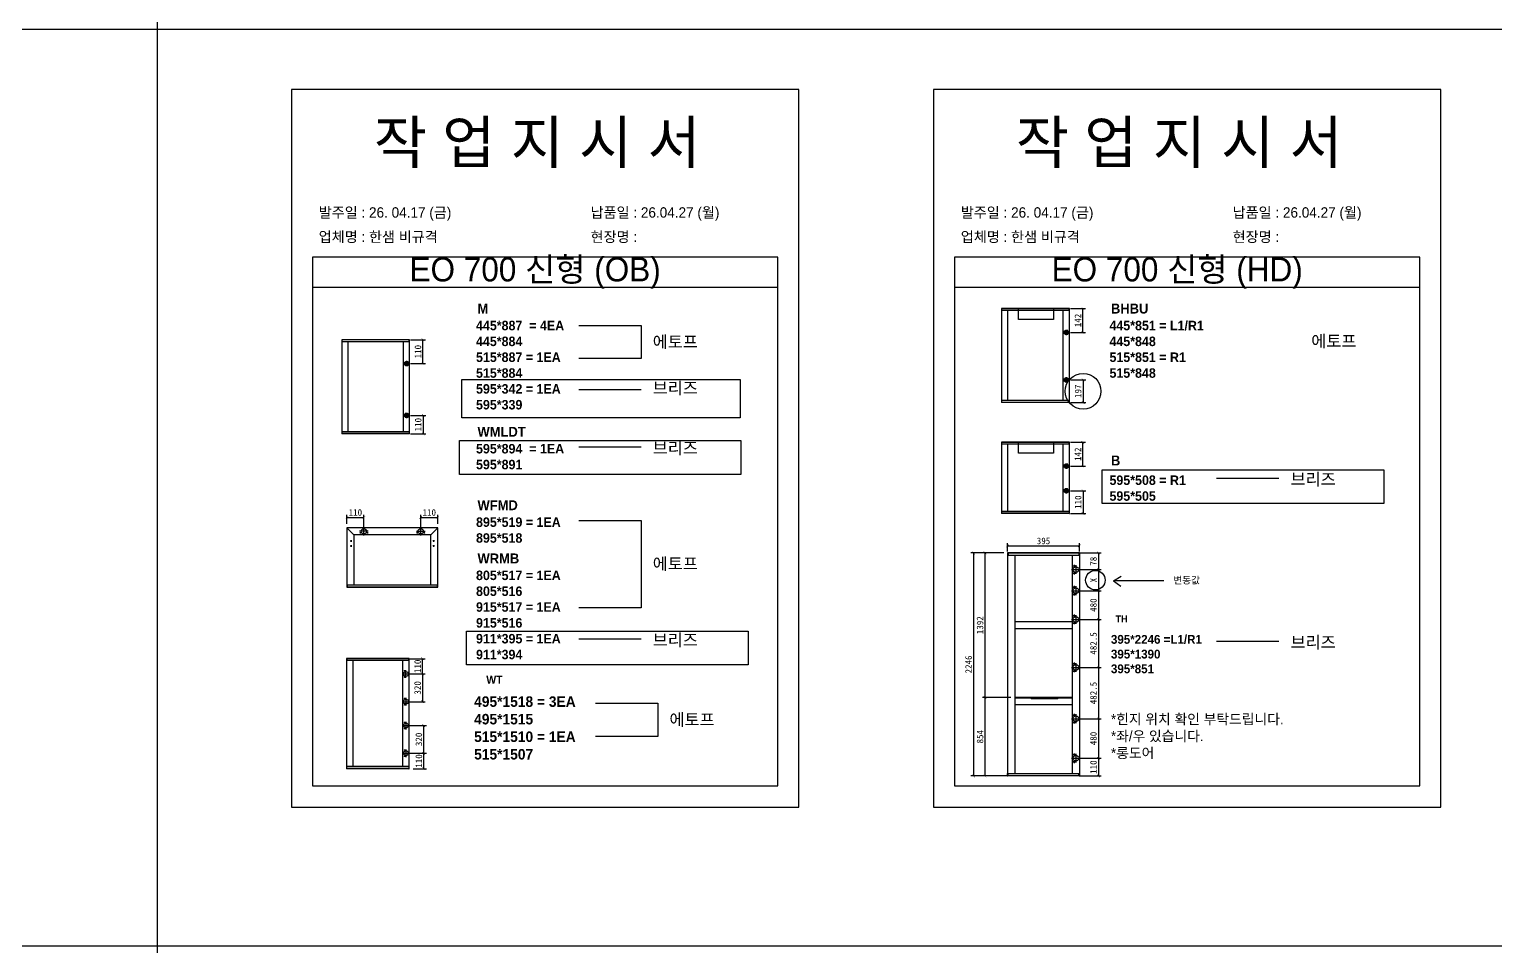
# Model space of a CAD drawing. Header units: millimetres. Extents: x -44117 to 256353, y -2095463 to 65325.
# Drawn here: x 109814 to 115368, y -881204 to -877730 of the extents above; entities that cross this region are included whole.
import ezdxf

# ---------------------------------------------------------------- set-up
doc = ezdxf.new("R2010")
doc.units = ezdxf.units.MM
doc.header["$LTSCALE"] = 10
doc.linetypes.add('CENTER', pattern=[50.8, 31.75, -6.35, 6.35, -6.35])
doc.linetypes.add('HIDDEN', pattern=[9.525, 6.35, -3.175])
doc.layers.add('CENTER', color=4, linetype='CENTER')
doc.layers.add('HIDDEN', color=3, linetype='HIDDEN')
doc.layers.add('Layer1', color=7, linetype='Continuous', lineweight=70)
doc.styles.add('MtX_Gulim', font='')
doc.styles.get('MtX_Gulim').set_extended_font_data('Gulim', bold=True)
doc.dimstyles.new('ISO-25', dxfattribs={"dimtxt": 2.5, "dimasz": 2.5, "dimexe": 1, "dimexo": 1, "dimtad": 1, "dimtxsty": 'Standard', "dimblk": 'ARCHTICK', "dimcen": 2.5, "dimadec": 0, "dimazin": 0, "dimtfac": 1, "dimtmove": 0, "dimatfit": 3, "dimfxl": 0, "dimarcsym": 0})

# ---------------------------------------------------------------- blocks, each defined once
blk = doc.blocks.new('_ArchTick')
at = {"color": 0, "linetype": 'ByBlock', "const_width": 0.15}
blk.add_lwpolyline([(-0.5, -0.5), (0.5, 0.5)], dxfattribs=at)
blk = doc.blocks.new('*D5795')
at = {"color": 0, "lineweight": -2}
for p, q in [((111259.1, -878907.1), (111316.2, -878907.1)), ((111306.2, -878997.7), (111306.2, -878907.1)), ((111259.1, -878997.7), (111316.2, -878997.7))]:
    blk.add_line(p, q, dxfattribs=at)
at = {"layer": 'Defpoints', "color": 0}
for p in [(111244.1, -878907.1), (111306.2, -878907.1), (111244.1, -878997.7)]:
    blk.add_point(p, dxfattribs=at)
at = {"color": 0, "lineweight": -2, "xscale": 10, "yscale": 10, "zscale": 10}
for p, rotation in [((111306.2, -878907.1), 90), ((111306.2, -878997.7), 270)]:
    blk.add_blockref('_ArchTick', p, dxfattribs=dict(at, rotation=rotation))
at = {"color": 0, "insert": (111287.5, -878952.4), "char_height": 25, "attachment_point": 5, "rotation": 90}
blk.add_mtext('110', dxfattribs=at)
blk = doc.blocks.new('*D5796')
at = {"color": 0, "lineweight": -2}
for p, q in [((111259.1, -879194.2), (111317.2, -879194.2)), ((111307.2, -879194.2), (111307.2, -879263.9)), ((111259.1, -879263.9), (111317.2, -879263.9))]:
    blk.add_line(p, q, dxfattribs=at)
at = {"layer": 'Defpoints', "color": 0}
for p in [(111244.1, -879194.2), (111244.1, -879263.9), (111307.2, -879263.9)]:
    blk.add_point(p, dxfattribs=at)
at = {"color": 0, "lineweight": -2, "xscale": 10, "yscale": 10, "zscale": 10}
for p, rotation in [((111307.2, -879194.2), 90), ((111307.2, -879263.9), 270)]:
    blk.add_blockref('_ArchTick', p, dxfattribs=dict(at, rotation=rotation))
at = {"color": 0, "insert": (111288.4, -879229.1), "char_height": 25, "attachment_point": 5, "rotation": 90}
blk.add_mtext('110', dxfattribs=at)
blk = doc.blocks.new('*D5797')
at = {"color": 0, "lineweight": -2}
for p, q in [((111018, -879605.6), (111018, -879571)), ((111018, -879581), (111082.5, -879581)), ((111082.5, -879618.3), (111082.5, -879571))]:
    blk.add_line(p, q, dxfattribs=at)
at = {"layer": 'Defpoints', "color": 0}
for p in [(111082.5, -879581), (111018, -879620.6), (111082.5, -879633.3)]:
    blk.add_point(p, dxfattribs=at)
at = {"color": 0, "lineweight": -2, "xscale": 10, "yscale": 10, "zscale": 10, "rotation": 180}
blk.add_blockref('_ArchTick', (111018, -879581), dxfattribs=at)
at = {"color": 0, "lineweight": -2, "xscale": 10, "yscale": 10, "zscale": 10}
blk.add_blockref('_ArchTick', (111082.5, -879581), dxfattribs=at)
at = {"color": 0, "insert": (111050.2, -879562.3), "char_height": 25, "attachment_point": 5}
blk.add_mtext('110', dxfattribs=at)
blk = doc.blocks.new('*D5798')
at = {"color": 0, "lineweight": -2}
for p, q in [((111298, -879618.3), (111298, -879571)), ((111298, -879581), (111362.6, -879581)), ((111362.6, -879605.6), (111362.6, -879571))]:
    blk.add_line(p, q, dxfattribs=at)
at = {"layer": 'Defpoints', "color": 0}
for p in [(111362.6, -879581), (111298, -879633.3), (111362.6, -879620.6)]:
    blk.add_point(p, dxfattribs=at)
at = {"color": 0, "lineweight": -2, "xscale": 10, "yscale": 10, "zscale": 10, "rotation": 180}
blk.add_blockref('_ArchTick', (111298, -879581), dxfattribs=at)
at = {"color": 0, "lineweight": -2, "xscale": 10, "yscale": 10, "zscale": 10}
blk.add_blockref('_ArchTick', (111362.6, -879581), dxfattribs=at)
at = {"color": 0, "insert": (111330.3, -879562.3), "char_height": 25, "attachment_point": 5}
blk.add_mtext('110', dxfattribs=at)
blk = doc.blocks.new('*D5799')
at = {"color": 0, "lineweight": -2}
for p, q in [((111256.9, -880116.4), (111314.9, -880116.4)), ((111304.9, -880174.2), (111304.9, -880116.4)), ((111256.9, -880174.2), (111314.9, -880174.2))]:
    blk.add_line(p, q, dxfattribs=at)
at = {"layer": 'Defpoints', "color": 0}
for p in [(111241.9, -880116.4), (111304.9, -880116.4), (111241.9, -880174.2)]:
    blk.add_point(p, dxfattribs=at)
at = {"color": 0, "lineweight": -2, "xscale": 10, "yscale": 10, "zscale": 10}
for p, rotation in [((111304.9, -880116.4), 90), ((111304.9, -880174.2), 270)]:
    blk.add_blockref('_ArchTick', p, dxfattribs=dict(at, rotation=rotation))
at = {"color": 0, "insert": (111286.1, -880145.3), "char_height": 25, "attachment_point": 5, "rotation": 90}
blk.add_mtext('110', dxfattribs=at)
blk = doc.blocks.new('*D5800')
at = {"color": 0, "lineweight": -2}
for p, q in [((111256.9, -880474.8), (111319.4, -880474.8)), ((111309.4, -880533.3), (111309.4, -880474.8)), ((111268.6, -880533.3), (111319.4, -880533.3))]:
    blk.add_line(p, q, dxfattribs=at)
at = {"layer": 'Defpoints', "color": 0}
for p in [(111241.9, -880474.8), (111309.4, -880474.8), (111253.6, -880533.3)]:
    blk.add_point(p, dxfattribs=at)
at = {"color": 0, "lineweight": -2, "xscale": 10, "yscale": 10, "zscale": 10}
for p, rotation in [((111309.4, -880474.8), 90), ((111309.4, -880533.3), 270)]:
    blk.add_blockref('_ArchTick', p, dxfattribs=dict(at, rotation=rotation))
at = {"color": 0, "insert": (111290.7, -880504.1), "char_height": 25, "attachment_point": 5, "rotation": 90}
blk.add_mtext('110', dxfattribs=at)
blk = doc.blocks.new('*D5801')
at = {"color": 0, "lineweight": -2}
for p, q in [((111256.9, -880369.6), (111319.4, -880369.6)), ((111309.4, -880474.8), (111309.4, -880369.6)), ((111256.9, -880474.8), (111319.4, -880474.8))]:
    blk.add_line(p, q, dxfattribs=at)
at = {"layer": 'Defpoints', "color": 0}
for p in [(111241.9, -880369.6), (111309.4, -880369.6), (111241.9, -880474.8)]:
    blk.add_point(p, dxfattribs=at)
at = {"color": 0, "lineweight": -2, "xscale": 10, "yscale": 10, "zscale": 10}
for p, rotation in [((111309.4, -880369.6), 90), ((111309.4, -880474.8), 270)]:
    blk.add_blockref('_ArchTick', p, dxfattribs=dict(at, rotation=rotation))
at = {"color": 0, "insert": (111290.7, -880422.2), "char_height": 25, "attachment_point": 5, "rotation": 90}
blk.add_mtext('320', dxfattribs=at)
blk = doc.blocks.new('*D5802')
at = {"color": 0, "lineweight": -2}
for p, q in [((111256.9, -880174.2), (111314.9, -880174.2)), ((111304.9, -880174.2), (111304.9, -880279.4)), ((111256.9, -880279.4), (111314.9, -880279.4))]:
    blk.add_line(p, q, dxfattribs=at)
at = {"layer": 'Defpoints', "color": 0}
for p in [(111241.9, -880174.2), (111241.9, -880279.4), (111304.9, -880279.4)]:
    blk.add_point(p, dxfattribs=at)
at = {"color": 0, "lineweight": -2, "xscale": 10, "yscale": 10, "zscale": 10}
for p, rotation in [((111304.9, -880174.2), 90), ((111304.9, -880279.4), 270)]:
    blk.add_blockref('_ArchTick', p, dxfattribs=dict(at, rotation=rotation))
at = {"color": 0, "insert": (111286.1, -880226.8), "char_height": 25, "attachment_point": 5, "rotation": 90}
blk.add_mtext('320', dxfattribs=at)
blk = doc.blocks.new('*D5803')
at = {"color": 0, "lineweight": -2}
for p, q in [((113760, -878788.9), (113817.2, -878788.9)), ((113807.2, -878879.4), (113807.2, -878788.9)), ((113760, -878879.4), (113817.2, -878879.4))]:
    blk.add_line(p, q, dxfattribs=at)
at = {"layer": 'Defpoints', "color": 0}
for p in [(113745, -878788.9), (113807.2, -878788.9), (113745, -878879.4)]:
    blk.add_point(p, dxfattribs=at)
at = {"color": 0, "lineweight": -2, "xscale": 10, "yscale": 10, "zscale": 10}
for p, rotation in [((113807.2, -878788.9), 90), ((113807.2, -878879.4), 270)]:
    blk.add_blockref('_ArchTick', p, dxfattribs=dict(at, rotation=rotation))
at = {"color": 0, "insert": (113788.4, -878834.1), "char_height": 25, "attachment_point": 5, "rotation": 90}
blk.add_mtext('142', dxfattribs=at)
blk = doc.blocks.new('*D5804')
at = {"color": 0, "lineweight": -2}
for p, q in [((113760, -879059.4), (113818.2, -879059.4)), ((113808.2, -879059.4), (113808.2, -879145.6)), ((113760, -879145.6), (113818.2, -879145.6))]:
    blk.add_line(p, q, dxfattribs=at)
at = {"layer": 'Defpoints', "color": 0}
for p in [(113745, -879059.4), (113745, -879145.6), (113808.2, -879145.6)]:
    blk.add_point(p, dxfattribs=at)
at = {"color": 0, "lineweight": -2, "xscale": 10, "yscale": 10, "zscale": 10}
for p, rotation in [((113808.2, -879059.4), 90), ((113808.2, -879145.6), 270)]:
    blk.add_blockref('_ArchTick', p, dxfattribs=dict(at, rotation=rotation))
at = {"color": 0, "insert": (113789.4, -879102.5), "char_height": 25, "attachment_point": 5, "rotation": 90}
blk.add_mtext('197', dxfattribs=at)
blk = doc.blocks.new('*D5805')
at = {"color": 0, "lineweight": -2}
for p, q in [((113760, -879295.8), (113817.2, -879295.8)), ((113807.2, -879386.4), (113807.2, -879295.8)), ((113760, -879386.4), (113817.2, -879386.4))]:
    blk.add_line(p, q, dxfattribs=at)
at = {"layer": 'Defpoints', "color": 0}
for p in [(113745, -879295.8), (113807.2, -879295.8), (113745, -879386.4)]:
    blk.add_point(p, dxfattribs=at)
at = {"color": 0, "lineweight": -2, "xscale": 10, "yscale": 10, "zscale": 10}
for p, rotation in [((113807.2, -879295.8), 90), ((113807.2, -879386.4), 270)]:
    blk.add_blockref('_ArchTick', p, dxfattribs=dict(at, rotation=rotation))
at = {"color": 0, "insert": (113788.4, -879341.1), "char_height": 25, "attachment_point": 5, "rotation": 90}
blk.add_mtext('142', dxfattribs=at)
blk = doc.blocks.new('*D5806')
at = {"color": 0, "lineweight": -2}
for p, q in [((113760, -879479.7), (113818.2, -879479.7)), ((113808.2, -879479.7), (113808.2, -879565.9)), ((113760, -879565.9), (113818.2, -879565.9))]:
    blk.add_line(p, q, dxfattribs=at)
at = {"layer": 'Defpoints', "color": 0}
for p in [(113745, -879479.7), (113745, -879565.9), (113808.2, -879565.9)]:
    blk.add_point(p, dxfattribs=at)
at = {"color": 0, "lineweight": -2, "xscale": 10, "yscale": 10, "zscale": 10}
for p, rotation in [((113808.2, -879479.7), 90), ((113808.2, -879565.9), 270)]:
    blk.add_blockref('_ArchTick', p, dxfattribs=dict(at, rotation=rotation))
at = {"color": 0, "insert": (113789.4, -879522.8), "char_height": 25, "attachment_point": 5, "rotation": 90}
blk.add_mtext('110', dxfattribs=at)
blk = doc.blocks.new('*D5807')
at = {"color": 0, "lineweight": -2}
for p, q in [((113795.6, -879715.3), (113876.2, -879715.3)), ((113866.2, -879715.3), (113866.2, -879778.6)), ((113795.6, -879778.6), (113876.2, -879778.6))]:
    blk.add_line(p, q, dxfattribs=at)
at = {"layer": 'Defpoints', "color": 0}
for p in [(113780.6, -879715.3), (113780.6, -879778.6), (113866.2, -879778.6)]:
    blk.add_point(p, dxfattribs=at)
at = {"color": 0, "lineweight": -2, "xscale": 10, "yscale": 10, "zscale": 10}
for p, rotation in [((113866.2, -879715.3), 90), ((113866.2, -879778.6), 270)]:
    blk.add_blockref('_ArchTick', p, dxfattribs=dict(at, rotation=rotation))
at = {"color": 0, "insert": (113847.5, -879746.9), "char_height": 25, "attachment_point": 5, "rotation": 90}
blk.add_mtext('78', dxfattribs=at)
blk = doc.blocks.new('*D5808')
at = {"color": 0, "lineweight": -2}
for p, q in [((113534.7, -880263.2), (113426.3, -880263.2)), ((113436.3, -880263.2), (113436.3, -880560.9)), ((113534.7, -880560.9), (113426.3, -880560.9))]:
    blk.add_line(p, q, dxfattribs=at)
at = {"layer": 'Defpoints', "color": 0}
for p in [(113549.7, -880263.2), (113436.3, -880560.9), (113549.7, -880560.9)]:
    blk.add_point(p, dxfattribs=at)
at = {"color": 0, "lineweight": -2, "xscale": 10, "yscale": 10, "zscale": 10}
for p, rotation in [((113436.3, -880263.2), 90), ((113436.3, -880560.9), 270)]:
    blk.add_blockref('_ArchTick', p, dxfattribs=dict(at, rotation=rotation))
at = {"color": 0, "insert": (113417.6, -880412.1), "char_height": 25, "attachment_point": 5, "rotation": 90}
blk.add_mtext('854', dxfattribs=at)
blk = doc.blocks.new('*D5809')
at = {"color": 0, "lineweight": -2}
for p, q in [((113795.6, -880493.7), (113876.2, -880493.7)), ((113866.2, -880493.7), (113866.2, -880560.9)), ((113795.6, -880560.9), (113876.2, -880560.9))]:
    blk.add_line(p, q, dxfattribs=at)
at = {"layer": 'Defpoints', "color": 0}
for p in [(113780.6, -880493.7), (113780.6, -880560.9), (113866.2, -880560.9)]:
    blk.add_point(p, dxfattribs=at)
at = {"color": 0, "lineweight": -2, "xscale": 10, "yscale": 10, "zscale": 10}
for p, rotation in [((113866.2, -880493.7), 90), ((113866.2, -880560.9), 270)]:
    blk.add_blockref('_ArchTick', p, dxfattribs=dict(at, rotation=rotation))
at = {"color": 0, "insert": (113847.5, -880527.3), "char_height": 25, "attachment_point": 5, "rotation": 90}
blk.add_mtext('110', dxfattribs=at)
blk = doc.blocks.new('*D5810')
at = {"color": 0, "lineweight": -2}
for p, q in [((113507.5, -879715.3), (113426.3, -879715.3)), ((113436.3, -879715.3), (113436.3, -880263.2)), ((113534.7, -880263.2), (113426.3, -880263.2))]:
    blk.add_line(p, q, dxfattribs=at)
at = {"layer": 'Defpoints', "color": 0}
for p in [(113522.5, -879715.3), (113436.3, -880263.2), (113549.7, -880263.2)]:
    blk.add_point(p, dxfattribs=at)
at = {"color": 0, "lineweight": -2, "xscale": 10, "yscale": 10, "zscale": 10}
for p, rotation in [((113436.3, -879715.3), 90), ((113436.3, -880263.2), 270)]:
    blk.add_blockref('_ArchTick', p, dxfattribs=dict(at, rotation=rotation))
at = {"color": 0, "insert": (113417.6, -879989.3), "char_height": 25, "attachment_point": 5, "rotation": 90}
blk.add_mtext('1392', dxfattribs=at)
blk = doc.blocks.new('*D5811')
at = {"color": 0, "lineweight": -2}
for p, q in [((113795.6, -879967.7), (113876.2, -879967.7)), ((113866.2, -879967.7), (113866.2, -880149.3)), ((113795.6, -880149.3), (113876.2, -880149.3))]:
    blk.add_line(p, q, dxfattribs=at)
at = {"layer": 'Defpoints', "color": 0}
for p in [(113780.6, -879967.7), (113780.6, -880149.3), (113866.2, -880149.3)]:
    blk.add_point(p, dxfattribs=at)
at = {"color": 0, "lineweight": -2, "xscale": 10, "yscale": 10, "zscale": 10}
for p, rotation in [((113866.2, -879967.7), 90), ((113866.2, -880149.3), 270)]:
    blk.add_blockref('_ArchTick', p, dxfattribs=dict(at, rotation=rotation))
at = {"color": 0, "insert": (113847.5, -880058.5), "char_height": 25, "attachment_point": 5, "rotation": 90}
blk.add_mtext('482.5', dxfattribs=at)
blk = doc.blocks.new('*D5812')
at = {"color": 0, "lineweight": -2}
for p, q in [((113795.6, -880149.3), (113876.2, -880149.3)), ((113866.2, -880149.3), (113866.2, -880343.9)), ((113795.6, -880343.9), (113876.2, -880343.9))]:
    blk.add_line(p, q, dxfattribs=at)
at = {"layer": 'Defpoints', "color": 0}
for p in [(113780.6, -880149.3), (113780.6, -880343.9), (113866.2, -880343.9)]:
    blk.add_point(p, dxfattribs=at)
at = {"color": 0, "lineweight": -2, "xscale": 10, "yscale": 10, "zscale": 10}
for p, rotation in [((113866.2, -880149.3), 90), ((113866.2, -880343.9), 270)]:
    blk.add_blockref('_ArchTick', p, dxfattribs=dict(at, rotation=rotation))
at = {"color": 0, "insert": (113847.5, -880246.6), "char_height": 25, "attachment_point": 5, "rotation": 90}
blk.add_mtext('482.5', dxfattribs=at)
blk = doc.blocks.new('*D5813')
at = {"color": 0, "lineweight": -2}
for p, q in [((113795.6, -880343.9), (113876.2, -880343.9)), ((113866.2, -880343.9), (113866.2, -880493.7)), ((113795.6, -880493.7), (113876.2, -880493.7))]:
    blk.add_line(p, q, dxfattribs=at)
at = {"layer": 'Defpoints', "color": 0}
for p in [(113780.6, -880343.9), (113780.6, -880493.7), (113866.2, -880493.7)]:
    blk.add_point(p, dxfattribs=at)
at = {"color": 0, "lineweight": -2, "xscale": 10, "yscale": 10, "zscale": 10}
for p, rotation in [((113866.2, -880343.9), 90), ((113866.2, -880493.7), 270)]:
    blk.add_blockref('_ArchTick', p, dxfattribs=dict(at, rotation=rotation))
at = {"color": 0, "insert": (113847.5, -880418.8), "char_height": 25, "attachment_point": 5, "rotation": 90}
blk.add_mtext('480', dxfattribs=at)
blk = doc.blocks.new('*D5814')
at = {"color": 0, "lineweight": -2}
for p, q in [((113795.6, -879858.6), (113876.2, -879858.6)), ((113866.2, -879858.6), (113866.2, -879967.7)), ((113795.6, -879967.7), (113876.2, -879967.7))]:
    blk.add_line(p, q, dxfattribs=at)
at = {"layer": 'Defpoints', "color": 0}
for p in [(113780.6, -879858.6), (113780.6, -879967.7), (113866.2, -879967.7)]:
    blk.add_point(p, dxfattribs=at)
at = {"color": 0, "lineweight": -2, "xscale": 10, "yscale": 10, "zscale": 10}
for p, rotation in [((113866.2, -879858.6), 90), ((113866.2, -879967.7), 270)]:
    blk.add_blockref('_ArchTick', p, dxfattribs=dict(at, rotation=rotation))
at = {"color": 0, "insert": (113847.5, -879913.2), "char_height": 25, "attachment_point": 5, "rotation": 90}
blk.add_mtext('480', dxfattribs=at)
blk = doc.blocks.new('*D5815')
at = {"color": 0, "lineweight": -2}
for p, q in [((113507.5, -879715.3), (113382.9, -879715.3)), ((113392.9, -879715.3), (113392.9, -880560.9)), ((113507.5, -880560.9), (113382.9, -880560.9))]:
    blk.add_line(p, q, dxfattribs=at)
at = {"layer": 'Defpoints', "color": 0}
for p in [(113522.5, -879715.3), (113392.9, -880560.9), (113522.5, -880560.9)]:
    blk.add_point(p, dxfattribs=at)
at = {"color": 0, "lineweight": -2, "xscale": 10, "yscale": 10, "zscale": 10}
for p, rotation in [((113392.9, -879715.3), 90), ((113392.9, -880560.9), 270)]:
    blk.add_blockref('_ArchTick', p, dxfattribs=dict(at, rotation=rotation))
at = {"color": 0, "insert": (113374.2, -880138.1), "char_height": 25, "attachment_point": 5, "rotation": 90}
blk.add_mtext('2246', dxfattribs=at)
blk = doc.blocks.new('*D5816')
at = {"color": 0, "lineweight": -2}
for p, q in [((113522.2, -879709.5), (113522.2, -879678.6)), ((113522.2, -879688.6), (113794, -879688.6)), ((113794, -879709.5), (113794, -879678.6))]:
    blk.add_line(p, q, dxfattribs=at)
at = {"layer": 'Defpoints', "color": 0}
for p in [(113794, -879688.6), (113522.2, -879724.5), (113794, -879724.5)]:
    blk.add_point(p, dxfattribs=at)
at = {"color": 0, "lineweight": -2, "xscale": 10, "yscale": 10, "zscale": 10, "rotation": 180}
blk.add_blockref('_ArchTick', (113522.2, -879688.6), dxfattribs=at)
at = {"color": 0, "lineweight": -2, "xscale": 10, "yscale": 10, "zscale": 10}
blk.add_blockref('_ArchTick', (113794, -879688.6), dxfattribs=at)
at = {"color": 0, "insert": (113658.1, -879669.9), "char_height": 25, "attachment_point": 5}
blk.add_mtext('395', dxfattribs=at)
blk = doc.blocks.new('*D5817')
at = {"color": 0, "lineweight": -2}
for p, q in [((113795.6, -879778.6), (113876.2, -879778.6)), ((113866.2, -879778.6), (113866.2, -879858.6)), ((113795.6, -879858.6), (113876.2, -879858.6))]:
    blk.add_line(p, q, dxfattribs=at)
at = {"layer": 'Defpoints', "color": 0}
for p in [(113780.6, -879778.6), (113780.6, -879858.6), (113866.2, -879858.6)]:
    blk.add_point(p, dxfattribs=at)
at = {"color": 0, "lineweight": -2, "xscale": 10, "yscale": 10, "zscale": 10}
for p, rotation in [((113866.2, -879778.6), 90), ((113866.2, -879858.6), 270)]:
    blk.add_blockref('_ArchTick', p, dxfattribs=dict(at, rotation=rotation))
at = {"color": 0, "insert": (113847.5, -879818.6), "char_height": 25, "attachment_point": 5, "rotation": 90}
blk.add_mtext('X', dxfattribs=at)

msp = doc.modelspace()

# ---------------------------------------------------------------- linework, layer by layer
at = {"color": 1}
for p, q in [((104260.77588, -877730.26462), (196529.92274, -877730.26462)), ((104260.77588, -877730.26462), (196529.92274, -877730.26462)), ((104260.77588, -877730.26462), (196529.92274, -877730.26462)), ((104260.77588, -877730.26462), (196529.92274, -877730.26462)), ((104260.77588, -877730.26462), (196529.92274, -877730.26462)), ((104260.77588, -877730.26462), (196529.92274, -877730.26462)), ((104260.77588, -877730.26462), (196529.92274, -877730.26462)), ((104260.77588, -877730.26462), (196529.92274, -877730.26462)), ((104260.77588, -877730.26462), (196529.92274, -877730.26462)), ((104260.77588, -877730.26462), (196529.92274, -877730.26462)), ((106472.62401, -877730.26462), (198741.77087, -877730.26462)), ((106472.62401, -877730.26462), (198741.77087, -877730.26462)), ((106472.62401, -877730.26462), (198741.77087, -877730.26462)), ((106472.62401, -877730.26462), (198741.77087, -877730.26462)), ((106472.62401, -877730.26462), (198741.77087, -877730.26462)), ((106472.62401, -877730.26462), (198741.77087, -877730.26462)), ((106472.62401, -877730.26462), (198741.77087, -877730.26462)), ((106472.62401, -877730.26462), (198741.77087, -877730.26462)), ((106472.62401, -877730.26462), (198741.77087, -877730.26462)), ((106472.62401, -877730.26462), (198741.77087, -877730.26462)), ((104260.77588, -881204.38548), (196529.92274, -881204.38548)), ((104260.77588, -881204.38548), (196529.92274, -881204.38548)), ((104260.77588, -881204.38548), (196529.92274, -881204.38548)), ((104260.77588, -881204.38548), (196529.92274, -881204.38548)), ((104260.77588, -881204.38548), (196529.92274, -881204.38548)), ((104260.77588, -881204.38548), (196529.92274, -881204.38548)), ((104260.77588, -881204.38548), (196529.92274, -881204.38548)), ((104260.77588, -881204.38548), (196529.92274, -881204.38548)), ((104260.77588, -881204.38548), (196529.92274, -881204.38548)), ((104260.77588, -881204.38548), (196529.92274, -881204.38548)), ((106472.62401, -881204.38548), (198741.77087, -881204.38548)), ((106472.62401, -881204.38548), (198741.77087, -881204.38548)), ((106472.62401, -881204.38548), (198741.77087, -881204.38548)), ((106472.62401, -881204.38548), (198741.77087, -881204.38548)), ((106472.62401, -881204.38548), (198741.77087, -881204.38548)), ((106472.62401, -881204.38548), (198741.77087, -881204.38548)), ((106472.62401, -881204.38548), (198741.77087, -881204.38548)), ((106472.62401, -881204.38548), (198741.77087, -881204.38548)), ((106472.62401, -881204.38548), (198741.77087, -881204.38548)), ((106472.62401, -881204.38548), (198741.77087, -881204.38548))]:
    msp.add_line(p, q, dxfattribs=at)
for p, q in [((112650.87911, -878594.52039), (110887.9555, -878594.52039)), ((115084.24794, -878594.52039), (113321.32434, -878594.52039)), ((112650.87911, -878708.99595), (110887.9555, -878708.99595)), ((115084.24794, -878708.99595), (113321.32434, -878708.99595)), ((113499.26823, -878789.10778), (113499.26823, -879145.36416)), ((113756.12928, -878789.56912), (113499.26823, -878789.56912)), ((113756.12928, -878796.54047), (113499.26823, -878796.54047)), ((113755.87298, -878788.85148), (113499.52453, -878788.85148)), ((113522.07889, -878796.02787), (113522.07889, -879137.93148)), ((113733.06232, -879137.93148), (113733.06232, -878796.54047)), ((113754.84778, -878796.54047), (113754.84778, -878788.85148)), ((113756.12928, -879145.36416), (113756.12928, -878789.10778)), ((110998.30581, -878907.39654), (110998.30581, -879263.65292)), ((111255.16687, -878907.85788), (110998.30581, -878907.85788)), ((111255.16687, -878914.82923), (110998.30581, -878914.82923)), ((111254.91057, -878907.14024), (110998.56211, -878907.14024)), ((111021.11648, -878914.31663), (111021.11648, -879256.22024)), ((111232.09991, -879256.22024), (111232.09991, -878914.82923)), ((111253.88537, -878914.82923), (111253.88537, -878907.14024)), ((111255.16687, -879263.65292), (111255.16687, -878907.39654)), ((111896.55091, -879095.37757), (112133.12843, -879095.37757)), ((113756.12928, -879137.93148), (113499.26823, -879137.93148)), ((113500.54973, -879145.62046), (113500.54973, -879137.93148)), ((113754.84778, -879137.93148), (113754.84778, -879145.62046)), ((113756.12928, -879144.90282), (113499.26823, -879144.90282)), ((113755.87298, -879145.62046), (113499.52453, -879145.62046)), ((111255.16687, -879256.22024), (110998.30581, -879256.22024)), ((111255.16687, -879263.19159), (110998.30581, -879263.19159)), ((111254.91057, -879263.90923), (110998.56211, -879263.90923)), ((110999.58731, -879263.90923), (110999.58731, -879256.22024)), ((111253.88537, -879256.22024), (111253.88537, -879263.90923)), ((113499.26823, -879296.05962), (113499.26823, -879565.67872)), ((113756.12928, -879296.52096), (113499.26823, -879296.52096)), ((113756.12928, -879303.49231), (113499.26823, -879303.49231)), ((113755.87298, -879295.80332), (113499.52453, -879295.80332)), ((113522.07889, -879302.97971), (113522.07889, -879558.24604)), ((113733.06232, -879558.24604), (113733.06232, -879303.49231)), ((113754.84778, -879303.49231), (113754.84778, -879295.80332)), ((113756.12928, -879565.67872), (113756.12928, -879296.05962)), ((111896.55091, -879313.52048), (112133.12843, -879313.52048)), ((114313.845, -879431.84382), (114550.42252, -879431.84382)), ((113756.12928, -879558.24604), (113499.26823, -879558.24604)), ((113756.12928, -879565.21739), (113499.26823, -879565.21739)), ((113755.87298, -879565.93503), (113499.52453, -879565.93503)), ((113500.54973, -879565.93503), (113500.54973, -879558.24604)), ((113754.84778, -879558.24604), (113754.84778, -879565.93503)), ((111017.6797, -879620.58104), (111017.6797, -879844.92137)), ((111044.02045, -879646.92179), (111017.76638, -879620.37176)), ((111362.56553, -879620.28508), (111017.97566, -879620.28508)), ((111098.63913, -879633.30747), (111066.3523, -879633.30747)), ((111071.54506, -879639.22674), (111066.80964, -879639.22674)), ((111069.17735, -879636.85903), (111069.17735, -879641.59445)), ((111082.49571, -879649.45089), (111082.49571, -879617.16405)), ((111098.18177, -879639.22674), (111093.44636, -879639.22674)), ((111095.81407, -879636.85903), (111095.81407, -879641.59445)), ((111281.90207, -879633.30747), (111314.18891, -879633.30747)), ((111287.09485, -879639.22674), (111282.35943, -879639.22674)), ((111284.72714, -879636.85903), (111284.72714, -879641.59445)), ((111298.0455, -879649.45089), (111298.0455, -879617.16405)), ((111313.73156, -879639.22674), (111308.99615, -879639.22674)), ((111311.36385, -879636.85903), (111311.36385, -879641.59445)), ((111336.52074, -879646.92179), (111362.77481, -879620.37176)), ((111362.8615, -879844.92137), (111362.8615, -879620.58104)), ((111030.99806, -879670.00695), (111036.91733, -879670.00695)), ((111030.99806, -879688.94861), (111036.91733, -879688.94861)), ((111033.95769, -879667.04731), (111033.95769, -879672.96658)), ((111033.95769, -879685.98897), (111033.95769, -879691.90824)), ((111044.02045, -879646.92179), (111044.02045, -879836.93035)), ((111336.52074, -879646.92179), (111044.02045, -879646.92179)), ((111336.52074, -879836.33843), (111336.52074, -879646.92179)), ((111349.54314, -879670.00695), (111343.62387, -879670.00695)), ((111349.54314, -879688.94861), (111343.62387, -879688.94861)), ((111346.58351, -879667.04731), (111346.58351, -879672.96658)), ((111346.58351, -879685.98897), (111346.58351, -879691.90824)), ((113522.185, -879715.59617), (113522.185, -880560.61651)), ((113522.185, -879715.59617), (113522.185, -879724.45639)), ((113794.01149, -879716.14593), (113522.185, -879716.14593)), ((113522.185, -879724.45639), (113794.01149, -879724.45639)), ((113793.70606, -879715.29075), (113522.49042, -879715.29075)), ((113523.71211, -879715.29075), (113523.71211, -879724.45639)), ((113549.67307, -879724.45639), (113549.67307, -880551.7563)), ((113766.52341, -879724.45639), (113766.52341, -880551.7563)), ((113792.48437, -879715.29075), (113792.48437, -879724.45639)), ((113794.01149, -879715.59617), (113794.01149, -879724.45639)), ((113794.01149, -879724.45639), (113794.01149, -880560.61651)), ((113923.79347, -879821.52825), (113953.04322, -879803.24716)), ((111017.6797, -879836.33843), (111362.8615, -879836.33843)), ((111017.6797, -879844.38863), (111362.56553, -879844.38863)), ((111017.97566, -879845.21733), (111362.56553, -879845.21733)), ((111019.15951, -879836.33843), (111019.15951, -879845.21733)), ((111361.38168, -879845.21733), (111361.38168, -879836.33843)), ((114113.91684, -879821.52825), (113923.79347, -879821.52825)), ((113923.79347, -879821.52825), (113950.60574, -879841.02809)), ((111896.55091, -880041.30361), (112133.12843, -880041.30361)), ((114313.845, -880049.98854), (114550.42252, -880049.98854)), ((111016.65649, -880115.92769), (111016.65649, -880533.13556)), ((111253.65005, -880116.40701), (111016.65649, -880116.40701)), ((111253.65005, -880123.64996), (111016.65649, -880123.64996)), ((111253.38377, -880115.66141), (111016.92277, -880115.66141)), ((111017.98791, -880115.66141), (111017.98791, -880123.64996)), ((111040.35584, -880123.11739), (111040.35584, -880525.4133)), ((111229.68441, -880525.4133), (111229.68441, -880123.64996)), ((111252.31863, -880123.64996), (111252.31863, -880115.66141)), ((111253.65005, -880533.13556), (111253.65005, -880115.92769)), ((111227.40893, -880174.24409), (111256.45811, -880174.24409)), ((111239.27067, -880162.26127), (111235.01011, -880162.26127)), ((111239.27067, -880186.22691), (111235.01011, -880186.22691)), ((111237.14039, -880160.13099), (111237.14039, -880164.39155)), ((111237.14039, -880184.09663), (111237.14039, -880188.35719)), ((111241.93352, -880188.76868), (111241.93352, -880159.7195)), ((111227.40893, -880279.42664), (111256.45811, -880279.42664)), ((111239.27067, -880267.44381), (111235.01011, -880267.44381)), ((111239.27067, -880291.40945), (111235.01011, -880291.40945)), ((111237.14039, -880265.31353), (111237.14039, -880269.57408)), ((111237.14039, -880289.27917), (111237.14039, -880293.53973)), ((111241.93352, -880264.90204), (111241.93352, -880293.95122)), ((111239.27067, -880357.6538), (111235.01011, -880357.6538)), ((111237.14039, -880355.52352), (111237.14039, -880359.78408)), ((111241.93352, -880355.11204), (111241.93352, -880384.16122)), ((111227.40893, -880369.63663), (111256.45811, -880369.63663)), ((111239.27067, -880381.61944), (111235.01011, -880381.61944)), ((111237.14039, -880379.48916), (111237.14039, -880383.74972)), ((111227.40893, -880474.81916), (111256.45811, -880474.81916)), ((111239.27067, -880462.83633), (111235.01011, -880462.83633)), ((111237.14039, -880460.70605), (111237.14039, -880464.96661)), ((111241.93352, -880460.29457), (111241.93352, -880489.34375)), ((111253.65005, -880525.4133), (111016.65649, -880525.4133)), ((111017.98791, -880533.40185), (111017.98791, -880525.4133)), ((111239.27067, -880486.80197), (111235.01011, -880486.80197)), ((111237.14039, -880484.67169), (111237.14039, -880488.93225)), ((111252.31863, -880525.4133), (111252.31863, -880533.40185)), ((111253.65005, -880532.65625), (111016.65649, -880532.65625)), ((111253.38377, -880533.40185), (111016.92277, -880533.40185)), ((113522.185, -880551.7563), (113794.01149, -880551.7563)), ((113522.185, -880560.61651), (113522.185, -880551.7563)), ((113794.01149, -880560.06675), (113522.185, -880560.06675)), ((113793.70606, -880560.92194), (113522.49042, -880560.92194)), ((113523.71211, -880560.92194), (113523.71211, -880551.7563)), ((113792.48437, -880560.92194), (113792.48437, -880551.7563)), ((113794.01149, -880560.61651), (113794.01149, -880551.7563))]:
    msp.add_line(p, q)
at = {"color": 1, "ltscale": 10}
for p, q in [((113766.52341, -879976.84894), (113549.67307, -879976.84894)), ((113766.52341, -880003.60209), (113549.67307, -880003.60209))]:
    msp.add_line(p, q, dxfattribs=at)
at = {"ltscale": 10}
for p, q in [((113766.52341, -880263.2448), (113549.67307, -880263.2448)), ((113549.67307, -880264.74047), (113611.0631, -880264.74047)), ((113766.52341, -880291.46573), (113549.67307, -880291.46573)), ((113611.0631, -880266.3009), (113611.0631, -880263.2448)), ((113711.24185, -880268.13344), (113612.89564, -880268.13344)), ((113713.07439, -880266.3009), (113713.07439, -880263.2448)), ((113713.07439, -880264.74047), (113766.52341, -880264.74047))]:
    msp.add_line(p, q, dxfattribs=at)
at = {"color": 1}
for p in [(110300.49669, 21924.9366), (110300.49669, 14161.07811), (110300.49669, 18584.38997), (110300.49669, 10820.53148), (110300.49669, 18627.87121), (110300.49669, 10864.01272), (110300.49669, 15287.32457), (110300.49669, 7523.46608), (110300.49669, 3746.75115), (110300.49669, 21924.9366), (110300.49669, 14161.07811), (110300.49669, 18584.38997), (110300.49669, 10820.53148), (110300.49669, 18627.87121), (110300.49669, 10864.01272), (110300.49669, 15287.32457), (110300.49669, 7523.46608), (110300.49669, 3746.75115), (110300.49669, 21924.9366), (110300.49669, 14161.07811), (110300.49669, 18584.38997), (110300.49669, 10820.53148), (110300.49669, 18627.87121), (110300.49669, 10864.01272), (110300.49669, 15287.32457), (110300.49669, 7523.46608), (110300.49669, 3746.75115), (110300.49669, 21924.9366), (110300.49669, 14161.07811), (110300.49669, 18584.38997), (110300.49669, 10820.53148), (110300.49669, 18627.87121), (110300.49669, 10864.01272), (110300.49669, 15287.32457), (110300.49669, 7523.46608), (110300.49669, 3746.75115), (110300.49669, 21924.9366), (110300.49669, 14161.07811), (110300.49669, 18584.38997), (110300.49669, 10820.53148), (110300.49669, 18627.87121), (110300.49669, 10864.01272), (110300.49669, 15287.32457), (110300.49669, 7523.46608), (110300.49669, 3746.75115), (110300.49669, 21924.9366), (110300.49669, 14161.07811), (110300.49669, 18584.38997), (110300.49669, 10820.53148), (110300.49669, 18627.87121), (110300.49669, 10864.01272), (110300.49669, 15287.32457), (110300.49669, 7523.46608), (110300.49669, 3746.75115), (110300.49669, 21924.9366), (110300.49669, 14161.07811), (110300.49669, 18584.38997), (110300.49669, 10820.53148), (110300.49669, 18627.87121), (110300.49669, 10864.01272), (110300.49669, 15287.32457), (110300.49669, 7523.46608), (110300.49669, 3746.75115), (110300.49669, 21924.9366), (110300.49669, 14161.07811), (110300.49669, 18584.38997), (110300.49669, 10820.53148), (110300.49669, 18627.87121), (110300.49669, 10864.01272), (110300.49669, 15287.32457), (110300.49669, 7523.46608), (110300.49669, 3746.75115), (110300.49669, 21924.9366), (110300.49669, 14161.07811), (110300.49669, 18584.38997), (110300.49669, 10820.53148), (110300.49669, 18627.87121), (110300.49669, 10864.01272), (110300.49669, 15287.32457), (110300.49669, 7523.46608), (110300.49669, 3746.75115), (110300.49669, 21924.9366), (110300.49669, 14161.07811), (110300.49669, 18584.38997), (110300.49669, 10820.53148), (110300.49669, 18627.87121), (110300.49669, 10864.01272), (110300.49669, 15287.32457), (110300.49669, 7523.46608), (110300.49669, 3746.75115), (110300.49669, 12702.87182), (110300.49669, 4939.01333), (110300.49669, 9362.32519), (110300.49669, 1598.4667), (110300.49669, 9405.80642), (110300.49669, 1641.94794), (110300.49669, 6065.25979), (110300.49669, -1698.5987), (110300.49669, -5475.31363), (110300.49669, 12702.87182), (110300.49669, 4939.01333), (110300.49669, 9362.32519), (110300.49669, 1598.4667), (110300.49669, 9405.80642), (110300.49669, 1641.94794), (110300.49669, 6065.25979), (110300.49669, -1698.5987), (110300.49669, -5475.31363), (110300.49669, 12702.87182), (110300.49669, 4939.01333), (110300.49669, 9362.32519), (110300.49669, 1598.4667), (110300.49669, 9405.80642), (110300.49669, 1641.94794), (110300.49669, 6065.25979), (110300.49669, -1698.5987), (110300.49669, -5475.31363), (110300.49669, 12702.87182), (110300.49669, 4939.01333), (110300.49669, 9362.32519), (110300.49669, 1598.4667), (110300.49669, 9405.80642), (110300.49669, 1641.94794), (110300.49669, 6065.25979), (110300.49669, -1698.5987), (110300.49669, -5475.31363), (110300.49669, 12702.87182), (110300.49669, 4939.01333), (110300.49669, 9362.32519), (110300.49669, 1598.4667), (110300.49669, 9405.80642), (110300.49669, 1641.94794), (110300.49669, 6065.25979), (110300.49669, -1698.5987), (110300.49669, -5475.31363)]:
    msp.add_xline(p, (0, 1), dxfattribs=at)
for points in [[(110807.82261, -880678.92603), (112731.012, -880678.92603), (112731.012, -877958.98674), (110807.82261, -877958.98674)], [(113241.19144, -880678.92603), (115164.38083, -880678.92603), (115164.38083, -877958.98674), (113241.19144, -877958.98674)], [(111454.12021, -879058.50834), (112507.96555, -879058.50834), (112507.96555, -879202.91281), (111454.12021, -879202.91281)], [(111444.9029, -879288.941), (112511.03799, -879288.941), (112511.03799, -879417.98328), (111444.9029, -879417.98328)], [(113880.45233, -879400.62328), (114948.12363, -879400.62328), (114948.12363, -879527.36124), (113880.45233, -879527.36124)], [(111471.08312, -880012.33861), (112538.75443, -880012.33861), (112538.75443, -880139.07657), (111471.08312, -880139.07657)]]:
    msp.add_lwpolyline(points, close=True)
for points in [[(110887.9555, -878594.52039), (110887.9555, -880598.79313), (112650.87911, -880598.79313), (112650.87911, -878594.52039)], [(113321.32434, -878594.52039), (113321.32434, -880598.79313), (115084.24794, -880598.79313), (115084.24794, -878594.52039)], [(113695.62798, -878788.85148), (113695.62798, -878830.16162), (113563.60927, -878830.16162), (113563.60927, -878788.85148)], [(111896.55091, -878852.65517), (112133.12843, -878852.65517), (112133.12843, -878978.62502), (111896.55091, -878978.62502)], [(113695.62798, -879295.80332), (113695.62798, -879337.11346), (113563.60927, -879337.11346), (113563.60927, -879295.80332)], [(111896.55091, -879591.95994), (112133.12843, -879591.95994), (112133.12843, -879923.39891), (111896.55091, -879923.39891)], [(111959.91989, -880284.79412), (112196.49741, -880284.79412), (112196.49741, -880410.76397), (111959.91989, -880410.76397)]]:
    msp.add_lwpolyline(points)
for centre, radius in [((113808.15707, -879102.52153), 67.76268), ((113854.68933, -879818.60366), 37.1465)]:
    msp.add_circle(centre, radius, dxfattribs=at)
for centre, radius in [((111069.17735, -879639.22674), 0.94708), ((111082.49571, -879633.30747), 10.35872), ((111095.81407, -879639.22674), 0.94708), ((111284.72714, -879639.22674), 0.94708), ((111298.0455, -879633.30747), 10.35872), ((111311.36385, -879639.22674), 0.94708), ((111033.95769, -879670.00694), 0.88789), ((111033.95769, -879688.94861), 0.88789), ((111346.58351, -879670.00694), 0.88789), ((111346.58351, -879688.94861), 0.88789), ((111241.93352, -880174.24409), 9.31997), ((111237.14039, -880162.26127), 0.85211), ((111237.14039, -880186.22691), 0.85211), ((111241.93352, -880279.42664), 9.31997), ((111237.14039, -880267.44381), 0.85211), ((111237.14039, -880291.40945), 0.85211), ((111241.93352, -880369.63663), 9.31997), ((111237.14039, -880357.6538), 0.85211), ((111237.14039, -880381.61944), 0.85211), ((111241.93352, -880474.81916), 9.31997), ((111237.14039, -880462.83633), 0.85211), ((111237.14039, -880486.80197), 0.85211)]:
    msp.add_circle(centre, radius)
for centre, radius, start, end in [((113755.87298, -878789.10778), 0.2563, 0, 90), ((111254.91057, -878907.39654), 0.2563, 0, 90), ((113499.52453, -879145.36416), 0.2563, 180, 270), ((113755.87298, -879145.36416), 0.2563, 270, 0), ((110998.56211, -879263.65293), 0.2563, 180, 270), ((111254.91057, -879263.65293), 0.2563, 270, 0), ((113755.87298, -879296.05962), 0.2563, 0, 90), ((113499.52453, -879565.67873), 0.2563, 180, 270), ((113755.87298, -879565.67873), 0.2563, 270, 0), ((111017.97566, -879620.58104), 0.29596, 90, 180), ((111362.56553, -879620.58104), 0.29596, 0, 90), ((113522.49042, -879715.59617), 0.30542, 90, 180), ((113793.70606, -879715.59617), 0.30542, 0, 90), ((111017.97566, -879844.92137), 0.29596, 180, 270), ((111362.56553, -879844.92137), 0.29596, 270, 0), ((111016.92277, -880115.92769), 0.26628, 90, 180), ((111253.38377, -880115.92769), 0.26628, 0, 90), ((111016.92277, -880533.13557), 0.26628, 180, 270), ((111253.38377, -880533.13557), 0.26628, 270, 0), ((113522.49042, -880560.61651), 0.30542, 180, 270), ((113793.70606, -880560.61651), 0.30542, 270, 0)]:
    msp.add_arc(centre, radius, start, end)
at = {"ltscale": 10}
for centre, start, end in [((113612.89564, -880266.3009), 180, 270), ((113711.24185, -880266.3009), 270, 0)]:
    msp.add_arc(centre, 1.83254, start, end, dxfattribs=at)
at = {"layer": 'CENTER'}
for p, q in [((113763.91348, -879778.58332), (113797.23226, -879778.58332)), ((113770.18849, -879764.83928), (113779.35118, -879764.83928)), ((113770.18849, -879792.32735), (113779.35118, -879792.32735)), ((113774.76984, -879760.25793), (113774.76984, -879769.42062)), ((113774.76984, -879787.74601), (113774.76984, -879796.9087)), ((113780.57287, -879761.92392), (113780.57287, -879795.2427)), ((113763.91348, -879858.62402), (113797.23226, -879858.62402)), ((113770.18849, -879844.87998), (113779.35118, -879844.87998)), ((113774.76984, -879840.29863), (113774.76984, -879849.46132)), ((113780.57287, -879841.96462), (113780.57287, -879875.2834)), ((113770.18849, -879872.36805), (113779.35118, -879872.36805)), ((113774.76984, -879867.78671), (113774.76984, -879876.9494)), ((113763.91348, -879967.72659), (113797.23226, -879967.72659)), ((113770.18849, -879953.98255), (113779.35118, -879953.98255)), ((113774.76984, -879949.40121), (113774.76984, -879958.5639)), ((113780.57287, -879951.06719), (113780.57287, -879984.38597)), ((113770.18849, -879981.47063), (113779.35118, -879981.47063)), ((113774.76984, -879976.88928), (113774.76984, -879986.05197)), ((113770.18849, -880135.60156), (113779.35118, -880135.60156)), ((113774.76984, -880131.02022), (113774.76984, -880140.18291)), ((113780.57287, -880132.68621), (113780.57287, -880166.00498)), ((113763.91348, -880149.3456), (113797.23226, -880149.3456)), ((113770.18849, -880163.08964), (113779.35118, -880163.08964)), ((113774.76984, -880158.50829), (113774.76984, -880167.67098)), ((113763.91348, -880343.86514), (113797.23226, -880343.86514)), ((113770.18849, -880330.1211), (113779.35118, -880330.1211)), ((113770.18849, -880357.60917), (113779.35118, -880357.60917)), ((113774.76984, -880325.53975), (113774.76984, -880334.70244)), ((113774.76984, -880353.02783), (113774.76984, -880362.19052)), ((113780.57287, -880327.20574), (113780.57287, -880360.52452)), ((113774.76984, -880475.4035), (113774.76984, -880484.56619)), ((113763.91348, -880493.72888), (113797.23226, -880493.72888)), ((113770.18849, -880479.98484), (113779.35118, -880479.98484)), ((113770.18849, -880507.47292), (113779.35118, -880507.47292)), ((113774.76984, -880502.89157), (113774.76984, -880512.05426)), ((113780.57287, -880477.06948), (113780.57287, -880510.38826))]:
    msp.add_line(p, q, dxfattribs=at)
at = {"layer": 'HIDDEN'}
for centre, radius in [((113780.57287, -879778.58332), 10.68981), ((113774.76984, -879764.83928), 2.3823), ((113774.76984, -879792.32735), 2.3823), ((113780.57287, -879858.62402), 10.68981), ((113774.76984, -879844.87998), 2.3823), ((113774.76984, -879872.36805), 2.3823), ((113780.57287, -879967.72659), 10.68981), ((113774.76984, -879953.98255), 2.3823), ((113774.76984, -879981.47062), 2.3823), ((113780.57287, -880149.3456), 10.68981), ((113774.76984, -880135.60156), 2.3823), ((113774.76984, -880163.08964), 2.3823), ((113780.57287, -880343.86514), 10.68981), ((113774.76984, -880330.1211), 2.3823), ((113774.76984, -880357.60917), 2.3823), ((113780.57287, -880493.72888), 10.68981), ((113774.76984, -880479.98484), 2.3823), ((113774.76984, -880507.47291), 2.3823)]:
    msp.add_circle(centre, radius, dxfattribs=at)
at = {"layer": 'Layer1'}
for p, q in [((113745.04418, -878870.00079), (113745.04418, -878888.89321)), ((111244.08177, -878988.28956), (111244.08177, -879007.18198)), ((113745.04418, -879068.86881), (113745.04418, -879049.97639)), ((111244.08177, -879203.65991), (111244.08177, -879184.76749)), ((113745.04418, -879376.95263), (113745.04418, -879395.84506)), ((113745.04418, -879489.18337), (113745.04418, -879470.29095))]:
    msp.add_line(p, q, dxfattribs=at)
for points in [[(113754.4904, -878879.447), (113735.59797, -878879.447)], [(111253.52798, -878997.73577), (111234.63556, -878997.73577)], [(113754.4904, -879059.4226), (113735.59797, -879059.4226)], [(111253.52798, -879194.2137), (111234.63556, -879194.2137)], [(113754.4904, -879386.39884), (113735.59797, -879386.39884)], [(113754.4904, -879479.73716), (113735.59797, -879479.73716)]]:
    msp.add_lwpolyline(points, close=True, dxfattribs=at)
for centre in [(113745.04418, -878879.447), (111244.08177, -878997.73577), (113745.04418, -879059.4226), (111244.08177, -879194.2137), (113745.04418, -879386.39884), (113745.04418, -879479.73716)]:
    msp.add_circle(centre, 6.29747, dxfattribs=at)

# ---------------------------------------------------------------- texts
at = {"linetype": 'Continuous', "style": 'MtX_Gulim'}
for s, height, p in [('M', 37.49849, (111513.13663, -878807.88791)), ('BHBU', 37.498494, (113913.81433, -878807.88791)), ('WMLDT', 37.498494, (111513.13663, -879274.89809)), ('B', 37.49849, (113913.81433, -879383.69576)), ('WFMD', 37.498494, (111513.13663, -879553.33755)), ('WRMB', 37.498494, (111513.13663, -879754.96612)), ('변동값', 26.080303, (114150.47903, -879831.87595)), ('TH', 26.080303, (113931.01364, -879978.59661)), ('WT', 30.315933, (111546.4711, -880211.55005))]:
    msp.add_text(s, height=height, dxfattribs=at).set_placement(p)
at = {"attachment_point": 1}
for s, width, gutter_width, heights, insert, char_height in [('{\\fGulim|b0|i0|c129|p50;작 업 지 시 서}', 3786.0728481, 14.30944, [-178.40505], (111120.11949, -878078.22736), 160.2657825), ('{\\fGulim|b0|i0|c129|p50;작 업 지 시 서}', 3786.0728481, 14.30944, [-178.40505], (113553.48833, -878078.22736), 160.2657825), ('\\pt11;{\\fGulim|b0|i0|c129|p50;발주일 : 26. 04.17 (금)}', 3786.0728481, 14.30944, [39.49878], (110911.27661, -878404.97108), 39.2651167), ('{\\fGulim|b0|i0|c129|p50;납품일 : 26.04.27 (월)}', 3786.0728481, 14.30944, [40.16974], (111941.53143, -878404.97108), 39.2651167), ('\\pt11;{\\fGulim|b0|i0|c129|p50;발주일 : 26. 04.17 (금)}', 3786.0728481, 14.30944, [39.49878], (113344.64544, -878404.97108), 39.2651167), ('{\\fGulim|b0|i0|c129|p50;납품일 : 26.04.27 (월)}', 3786.0728481, 14.30944, [40.16974], (114374.90027, -878404.97108), 39.2651167), ('{\\fGulim|b0|i0|c129|p50;업체명 : 한샘 비규격}', 3786.0728481, 14.30944, [41.34032], (110911.27661, -878497.30269), 39.2651167), ('{\\fGulim|b0|i0|c129|p50;현장명 :}', 3786.0728481, 14.30944, [45.21037], (111941.53143, -878497.30269), 39.2651167), ('{\\fGulim|b0|i0|c129|p50;업체명 : 한샘 비규격}', 3786.0728481, 14.30944, [41.34032], (113344.64544, -878497.30269), 39.2651167), ('{\\fGulim|b0|i0|c129|p50;현장명 :}', 3786.0728481, 14.30944, [45.21037], (114374.90027, -878497.30269), 39.2651167), ('{\\fGulim|b0|i0|c129|p50;EO 700 신형 (OB)}', 2155.3243433, 8.14604, [-114.80382], (111255.50316, -878594.80815), 91.2356303), ('{\\fGulim|b0|i0|c129|p50;EO 700 신형 (HD)}', 2155.3243433, 8.14604, [-114.80382], (113688.87199, -878594.80815), 91.2356303), ('{\\f굴림|b1|i0|c129|p50;445*887  = 4EA\\P\\C1;445*884\\P\\C256;515*887 = 1EA\\P\\C1;515*884\\P\\C256;595*342 = 1EA\\P\\C1;595*339}', 10891.9816234, 140.08053, [-337.57503], (111507.46995, -878835.2395), 36.0207087), ('{\\f굴림|b1|i0|c129|p50;445*851 = L1/R1\\P\\C1;445*848\\P\\C256;515*851 = R1\\P\\C1;515*848}', 10891.9816234, 140.08053, [-220.65066], (113908.14766, -878835.2395), 36.0207087), ('{\\f굴림|b1|i0|c129|p50;에토프}', 13746.5878503, 176.7933, [-50.57251], (112177.17534, -878892.50249), 45.4611341), ('{\\f굴림|b1|i0|c129|p50;에토프}', 13746.5878503, 176.7933, [-50.57251], (114672.89647, -878889.76285), 45.4611341), ('{\\f굴림|b1|i0|c129|p50;브리즈}', 13746.5878503, 176.7933, [-50.51237], (112177.17534, -879067.6313), 45.4611341), ('{\\f굴림|b1|i0|c129|p50;595*894  = 1EA\\P\\C1;595*891}', 10891.9816234, 140.08053, [454.32757], (111507.46995, -879302.24968), 36.0207087), ('{\\f굴림|b1|i0|c129|p50;브리즈}', 13746.5878503, 176.7933, [-50.51237], (112177.17534, -879294.99152), 45.4611341), ('{\\f굴림|b1|i0|c129|p50;브리즈}', 13746.5878503, 176.7933, [-50.51237], (114594.46943, -879413.31486), 45.4611341), ('{\\f굴림|b1|i0|c129|p50;595*508 = R1\\P\\C1;595*505}', 10891.9816234, 140.08053, [-97.0558], (113908.14766, -879421.60884), 36.0207087), ('{\\f굴림|b1|i0|c129|p50;895*519 = 1EA\\P\\C1;895*518}', 10891.9816234, 140.08053, [454.32757], (111507.46995, -879580.68914), 36.0207087), ('{\\f굴림|b1|i0|c129|p50;에토프}', 13746.5878503, 176.7933, [-50.57251], (112177.17534, -879733.58168), 45.4611341), ('{\\f굴림|b1|i0|c129|p50;805*517 = 1EA\\P\\C1;805*516\\P\\C256;915*517 = 1EA\\P\\C1;915*516\\P\\C256;911*395 = 1EA\\P\\C1;911*394}', 10891.9816234, 140.08053, [454.32757], (111507.46995, -879782.31771), 36.0207087), ('{\\f굴림|b1|i0|c129|p50;브리즈}', 13746.5878503, 176.7933, [-50.51237], (112177.17534, -880022.77466), 45.4611341), ('{\\f굴림|b1|i0|c129|p50;395*2246 =L1/R1\\P\\C1;395*1390\\P395*851}', 10125.1134004, 130.21793, [-149.21912], (113913.73026, -880026.33602), 33.4846104), ('{\\f굴림|b1|i0|c129|p50;브리즈}', 13746.5878503, 176.7933, [-50.51237], (114594.46943, -880031.45959), 45.4611341), ('{\\f굴림|b1|i0|c129|p50;495*1518 = 3EA\\P\\C1;495*1515\\P\\C256;515*1510 = 1EA\\P\\C1;515*1507}', 12072.7918459, 155.2668, [-240.98041], (111500.27388, -880259.03065), 39.9257485), ('{\\f굴림|b1|i0|c129|p50;에토프}', 13746.5878503, 176.7933, [-50.57251], (112240.54432, -880324.64144), 45.4611341), ('{\\fGulim|b0|i0|c129|p50;*힌지 위치 확인 부탁드립니다.\\P*좌/우 있습니다.\\P*롱도어}', 908.2860292, 3.43286, [-176.43788], (113913.85313, -880326.27747), 38.448064)]:
    msp.add_mtext_dynamic_manual_height_columns(s, width=width, gutter_width=gutter_width, heights=heights, dxfattribs=dict(at, insert=insert, char_height=char_height))

# ---------------------------------------------------------------- dimensions: what is measured, and where the dimension line sits
for base, p1, p2, text, picture, middle in [((113807.16352, -878788.85148), (113745.04418, -878879.447), (113745.04418, -878788.85148), '142', '*D5803', (113788.41352, -878834.14924)), ((111306.20111, -878907.14024), (111244.08177, -878997.73577), (111244.08177, -878907.14024), '110', '*D5795', (111287.45111, -878952.438)), ((113808.15707, -879145.62046), (113745.04418, -879059.4226), (113745.04418, -879145.62046), '197', '*D5804', (113789.40707, -879102.52153)), ((111307.19466, -879263.90923), (111244.08177, -879194.2137), (111244.08177, -879263.90923), '110', '*D5796', (111288.44466, -879229.06146)), ((113807.16352, -879295.80332), (113745.04418, -879386.39884), (113745.04418, -879295.80332), '142', '*D5805', (113788.41352, -879341.10108)), ((113808.15707, -879565.93503), (113745.04418, -879479.73716), (113745.04418, -879565.93503), '110', '*D5806', (113789.40707, -879522.83609)), ((113392.92541, -880560.92194), (113522.49042, -879715.29075), (113522.49042, -880560.92194), '2246', '*D5815', (113374.17541, -880138.10634)), ((113436.34679, -880263.2448), (113522.49042, -879715.29075), (113549.67307, -880263.2448), '1392', '*D5810', (113417.59679, -879989.26777)), ((113866.21023, -879778.58332), (113780.57287, -879715.29075), (113780.57287, -879778.58332), '78', '*D5807', (113847.46023, -879746.93703)), ((113866.21023, -879858.62402), (113780.57287, -879778.58331), (113780.57287, -879858.62402), 'X', '*D5817', (113847.46023, -879818.60366)), ((113866.21023, -879967.72659), (113780.57287, -879858.62401), (113780.57287, -879967.72659), '480', '*D5814', (113847.46023, -879913.1753)), ((113866.21023, -880149.3456), (113780.57287, -879967.72659), (113780.57287, -880149.3456), '482.5', '*D5811', (113847.46023, -880058.53609)), ((111304.85866, -880279.42664), (111241.93352, -880174.24409), (111241.93352, -880279.42664), '320', '*D5802', (111286.10866, -880226.83536)), ((113866.21023, -880343.86513), (113780.57287, -880149.34559), (113780.57287, -880343.86513), '482.5', '*D5812', (113847.46023, -880246.60536)), ((113436.34679, -880560.92194), (113549.67307, -880263.2448), (113549.67307, -880560.92194), '854', '*D5808', (113417.59679, -880412.08337)), ((111309.43012, -880369.63663), (111241.93352, -880474.81916), (111241.93352, -880369.63663), '320', '*D5801', (111290.68012, -880422.22789)), ((113866.21023, -880493.72887), (113780.57287, -880343.86514), (113780.57287, -880493.72887), '480', '*D5813', (113847.46023, -880418.797)), ((111309.43012, -880474.81916), (111253.57206, -880533.32386), (111241.93352, -880474.81916), '110', '*D5800', (111290.68012, -880504.07151)), ((113866.21023, -880560.92194), (113780.57287, -880493.72888), (113780.57287, -880560.92194), '110', '*D5809', (113847.46023, -880527.32541))]:
    dim = msp.add_linear_dim(base=base, p1=p1, p2=p2, angle=90, text=text, dimstyle='ISO-25', override={"dimscale": 10, "dimasz": 1, "dimexo": 1.5, "dimtxsty": 'Standard'})
    dim.commit()
    dim.dimension.update_dxf_attribs({"geometry": picture, "text_midpoint": middle})
for base, p1, p2, text, picture, middle in [((111082.49571, -879581.00064), (111017.97566, -879620.58104), (111082.49571, -879633.30747), '110', '*D5797', (111050.23569, -879562.25064)), ((111362.56553, -879581.00064), (111298.04549, -879633.30747), (111362.56553, -879620.58104), '110', '*D5798', (111330.30551, -879562.25064)), ((113794.01149, -879688.64079), (113522.185, -879724.45639), (113794.01149, -879724.45639), '395', '*D5816', (113658.09824, -879669.89079))]:
    dim = msp.add_linear_dim(base=base, p1=p1, p2=p2, text=text, dimstyle='ISO-25', override={"dimscale": 10, "dimasz": 1, "dimexo": 1.5, "dimtxsty": 'Standard'})
    dim.commit()
    dim.dimension.update_dxf_attribs({"geometry": picture, "text_midpoint": middle})
dim = msp.add_linear_dim(base=(111304.85866, -880116.40701), p1=(111241.93352, -880174.24409), p2=(111241.93352, -880116.40701), angle=90, text='110', dimstyle='ISO-25', override={"dimscale": 10, "dimasz": 1, "dimexo": 1.5, "dimtxsty": 'Standard'})
dim.commit()
dim.dimension.update_dxf_attribs({"geometry": '*D5799', "text_midpoint": (111304.85866, -880145.32555), "dimtype": 160})

doc.saveas('drawing.dxf')
